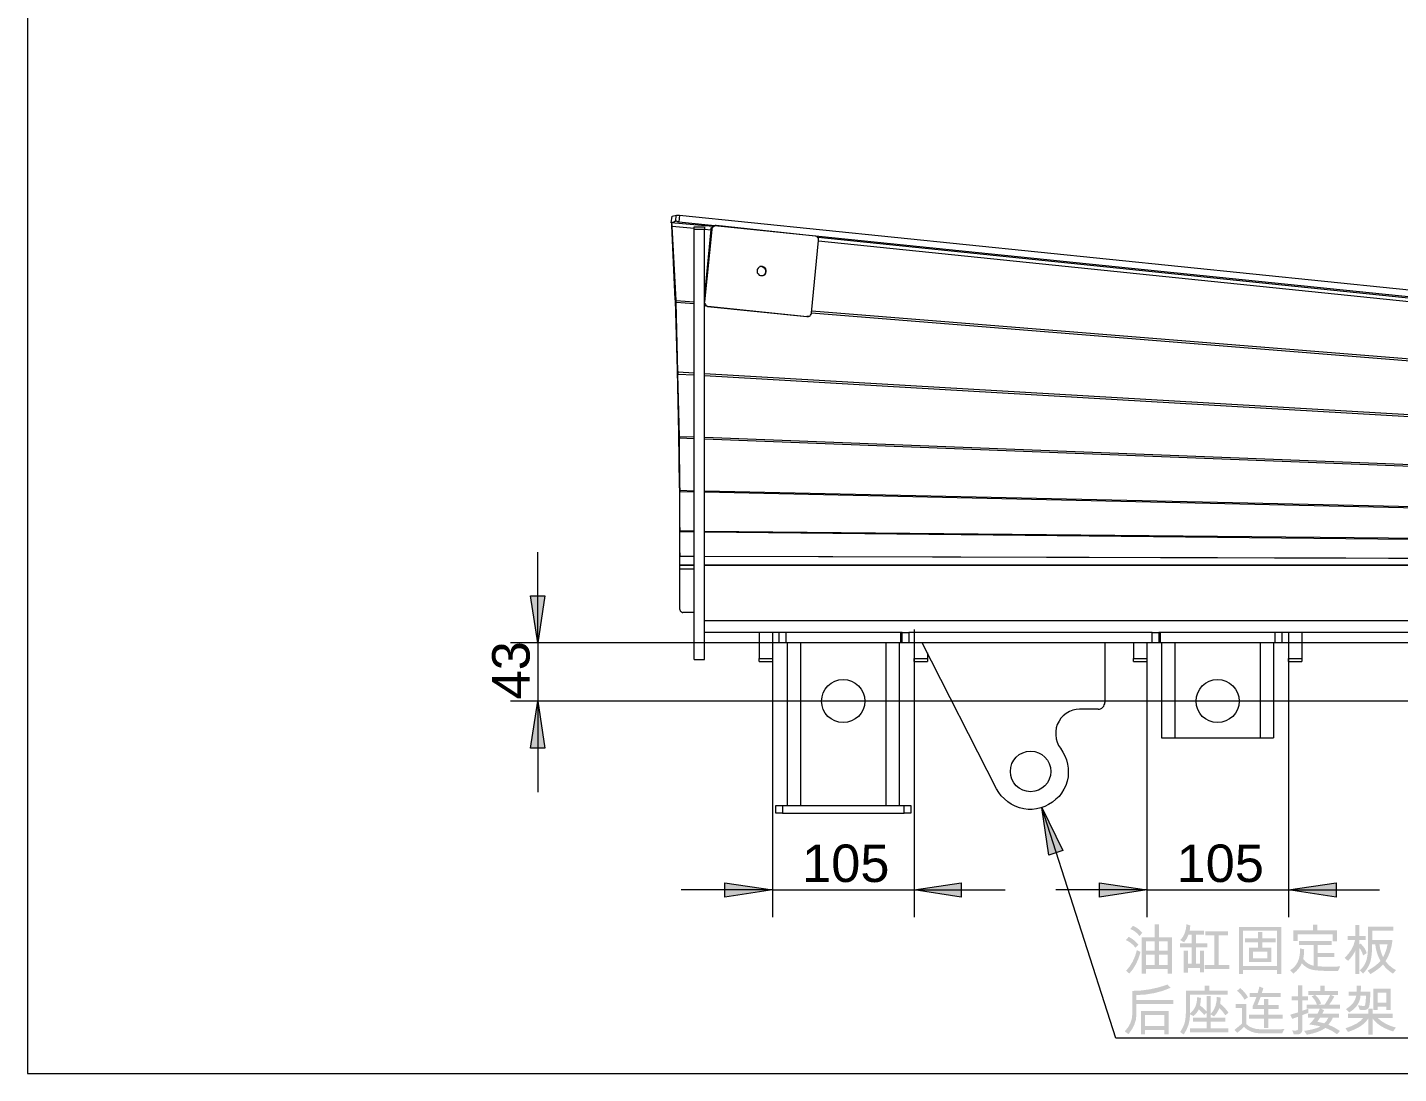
# Model space of a CAD drawing. Header units: millimetres. Extents: x 3 to 591, y 5 to 206.
# Drawn here: x 5 to 106.4, y 5.2 to 82.6 of the extents above; entities that cross this region are included whole.
import ezdxf

# ---------------------------------------------------------------- set-up
doc = ezdxf.new("R2010")
doc.units = ezdxf.units.MM

msp = doc.modelspace()

# ---------------------------------------------------------------- hatches: boundary and pattern name
h = msp.add_hatch(color=7)
h.paths.add_polyline_path([(80.01, 24.906111), (81.562222, 21.731111), (80.539167, 21.378333)])
h.paths.add_polyline_path([(145.979444, 46.390278), (148.2725, 49.071389), (148.978056, 48.26)])
h.paths.add_polyline_path([(22.225, 180.0225), (25.505833, 181.398333), (25.752778, 180.34)])
h = msp.add_hatch(color=7)
h.paths.add_polyline_path([(53.234167, 86.606944), (56.726667, 87.136111), (56.726667, 86.077778)])
h.paths.add_polyline_path([(141.746111, 86.606944), (138.253611, 86.077778), (138.253611, 87.136111)])
h.paths.add_polyline_path([(87.771111, 18.803056), (84.278611, 18.273889), (84.278611, 19.332222)])
h.paths.add_polyline_path([(98.248611, 18.803056), (101.776389, 19.332222), (101.776389, 18.273889)])
h = msp.add_hatch(color=7)
h.paths.add_polyline_path([(42.721389, 37.076944), (42.192222, 40.569444), (43.250556, 40.569444)])
h.paths.add_polyline_path([(42.721389, 32.773056), (43.250556, 29.280556), (42.192222, 29.280556)])
h = msp.add_hatch(color=7)
h.paths.add_polyline_path([(60.078056, 18.803056), (56.550278, 18.273889), (56.550278, 19.332222)])
h.paths.add_polyline_path([(70.555556, 18.803056), (74.048056, 19.332222), (74.048056, 18.273889)])
h = msp.add_hatch(color=7)
h.paths.add_polyline_path([(89.634371, 12.615317), (89.327344, 12.615317), (89.327344, 12.964237), (87.713937, 12.964237), (87.713937, 12.599332), (87.404705, 12.599332), (87.404705, 15.301389), (88.355, 15.301389), (88.355, 16.270426), (88.664783, 16.270426), (88.664783, 15.301389), (89.634371, 15.301389)])
h.paths.add_polyline_path([(89.327344, 14.314714), (89.327344, 15.004284), (88.664783, 15.004284), (88.664783, 14.314714)])
h.paths.add_polyline_path([(88.355, 14.314714), (88.355, 15.004284), (87.713937, 15.004284), (87.713937, 14.314714)])
h.paths.add_polyline_path([(89.327344, 13.261342), (89.327344, 14.017609), (88.664783, 14.017609), (88.664783, 13.261342)])
h.paths.add_polyline_path([(88.355, 13.261342), (88.355, 14.017609), (87.713937, 14.017609), (87.713937, 13.261342)])
h.paths.add_polyline_path([(87.440534, 15.634323), (87.238238, 15.390686), (87.078773, 15.573423), (86.910471, 15.721484), (86.733385, 15.834923), (86.547565, 15.91379), (86.750412, 16.153017), (86.930875, 16.065692), (87.106015, 15.950101), (87.275884, 15.806294)])
h.paths.add_polyline_path([(87.160516, 14.764506), (86.932313, 14.534649), (86.774399, 14.71748), (86.604134, 14.871579), (86.421569, 14.996946), (86.226758, 15.093581), (86.434566, 15.33336), (86.610162, 15.238275), (86.789686, 15.111771), (86.973138, 14.953848)])
h.paths.add_polyline_path([(87.311549, 14.2177), (87.161386, 13.739573), (86.973034, 13.313845), (86.746545, 12.940414), (86.48197, 12.619176), (86.242743, 12.821472), (86.50867, 13.146215), (86.730155, 13.508631), (86.907199, 13.90877), (87.0398, 14.346685)])
h = msp.add_hatch(color=7)
h.paths.add_polyline_path([(92.239428, 14.562761), (91.409849, 14.562761), (91.409849, 13.346229), (91.699237, 13.346229), (91.699237, 14.319124), (92.006815, 14.319124), (92.006815, 12.708473), (91.699237, 12.708473), (91.699237, 13.041407), (90.809025, 13.041407), (90.809025, 12.696346), (90.499242, 12.696346), (90.5031, 14.319124), (90.812883, 14.319124), (90.812883, 13.346229), (91.100618, 13.346229), (91.100618, 14.562761), (90.223083, 14.562761), (90.223083, 14.857661), (91.100618, 14.857661), (91.100618, 15.491559), (90.854224, 15.491559), (90.71835, 15.187701), (90.532866, 14.930973), (90.247888, 15.09744), (90.430012, 15.310329), (90.568006, 15.576859), (90.661971, 15.896926), (90.712011, 16.270426), (90.987067, 16.172861), (90.977335, 16.044591), (90.966259, 15.937561), (90.953736, 15.851718), (90.939663, 15.78701), (92.006815, 15.78701), (92.006815, 15.491559), (91.409849, 15.491559), (91.409849, 14.857661), (92.239428, 14.857661)])
h.paths.add_polyline_path([(93.867718, 12.959827), (92.044849, 12.959827), (92.044849, 13.255278), (92.7708, 13.255278), (92.7708, 15.441949), (92.096112, 15.441949), (92.096112, 15.739054), (93.78669, 15.739054), (93.78669, 15.441949), (93.092158, 15.441949), (93.092158, 13.255278), (93.867718, 13.255278)])
h = msp.add_hatch(color=7)
h.paths.add_polyline_path([(101.849895, 15.004284), (101.532395, 15.004284), (101.532395, 15.511402), (98.926249, 15.511402), (98.926249, 15.027987), (98.616466, 15.027987), (98.616466, 15.808507), (100.078841, 15.808507), (100.078841, 16.230738), (100.388072, 16.230738), (100.388072, 15.808507), (101.849895, 15.808507)])
h.paths.add_polyline_path([(102.07424, 13.142279), (101.923207, 12.817613), (101.713263, 12.811412), (101.469006, 12.809345), (100.990068, 12.814909), (100.588439, 12.831532), (100.264118, 12.85911), (100.017104, 12.89754), (99.812362, 12.960171), (99.614855, 13.060424), (99.424583, 13.198296), (99.241545, 13.37379), (99.140758, 13.181751), (99.003695, 12.990075), (98.830252, 12.798708), (98.620325, 12.6076), (98.36842, 12.862813), (98.549158, 12.985957), (98.704833, 13.131729), (98.835445, 13.300122), (98.940994, 13.49113), (99.021481, 13.704746), (99.076903, 13.940964), (99.107263, 14.199778), (99.11256, 14.481181), (99.415729, 14.412279), (99.395954, 14.047719), (99.34848, 13.695148), (99.50413, 13.515728), (99.683344, 13.372687), (99.886122, 13.266027), (100.112465, 13.195747), (100.112465, 14.733086), (99.043107, 14.733086), (99.043107, 15.027987), (101.443098, 15.027987), (101.443098, 14.733086), (100.420043, 14.733086), (100.420043, 14.132813), (101.643741, 14.132813), (101.643741, 13.835708), (100.420043, 13.835708), (100.420043, 13.149996), (100.907868, 13.134562)])
h = msp.add_hatch(color=7)
h.paths.add_polyline_path([(97.717971, 12.595474), (97.410393, 12.595474), (97.410393, 12.890925), (94.899056, 12.890925), (94.899056, 12.595474), (94.591478, 12.595474), (94.591478, 16.064271), (97.717971, 16.064271)])
h.paths.add_polyline_path([(97.410393, 13.16984), (97.410393, 15.7826), (94.899056, 15.7826), (94.899056, 13.16984)])
h.paths.add_polyline_path([(97.309521, 14.930973), (96.314026, 14.930973), (96.314026, 14.534649), (96.987611, 14.534649), (96.987611, 13.466945), (95.325697, 13.466945), (95.325697, 14.534649), (96.004243, 14.534649), (96.004243, 14.930973), (95.034104, 14.930973), (95.034104, 15.228078), (96.004243, 15.228078), (96.004243, 15.693855), (96.314026, 15.693855), (96.314026, 15.228078), (97.309521, 15.228078)])
h.paths.add_polyline_path([(96.678379, 13.746411), (96.678379, 14.237544), (95.634929, 14.237544), (95.634929, 13.746411)])
h = msp.add_hatch(color=7)
h.paths.add_polyline_path([(104.039888, 14.128955), (103.772548, 13.954219), (103.7125, 14.138601), (103.648112, 14.289909), (103.579382, 14.408145), (103.506311, 14.493308), (103.506311, 12.587757), (103.198733, 12.587757), (103.198733, 14.326841), (103.111616, 14.142347), (102.993337, 13.951808), (102.843949, 13.75517), (102.663503, 13.552383), (102.404983, 13.776177), (102.688377, 14.077545), (102.911826, 14.399532), (103.07533, 14.742087), (103.17889, 15.105157), (102.621611, 15.105157), (102.621611, 15.402262), (103.198733, 15.402262), (103.198733, 16.218612), (103.506311, 16.218612), (103.506311, 15.402262), (103.966576, 15.402262), (103.966576, 15.105157), (103.506311, 15.105157), (103.506311, 14.782696), (103.58734, 14.837817), (103.753239, 14.667914), (103.883894, 14.493101), (103.979409, 14.313431)])
h.paths.add_polyline_path([(106.203959, 12.878798), (105.985678, 12.611459), (105.764201, 12.762457), (105.567788, 12.924411), (105.396489, 13.097321), (105.250357, 13.281185), (105.077447, 13.114064), (104.864644, 12.941775), (104.611946, 12.764318), (104.319354, 12.581693), (104.109341, 12.839111), (104.39171, 13.002202), (104.643538, 13.174801), (104.864876, 13.356909), (105.055778, 13.548525), (104.914391, 13.836983), (104.80277, 14.140117), (104.720914, 14.457927), (104.668825, 14.790413), (104.442275, 14.790413), (104.434524, 14.408515), (104.411269, 14.069768), (104.372512, 13.774118), (104.318252, 13.521515), (104.237929, 13.291538), (104.120917, 13.064558), (103.96711, 12.840472), (103.776407, 12.619176), (103.52395, 12.851238), (103.652625, 12.971661), (103.769103, 13.111411), (103.873386, 13.270592), (103.965474, 13.449306), (104.040715, 13.669353), (104.094458, 13.953324), (104.126704, 14.30127), (104.137453, 14.713243), (104.137453, 16.095691), (106.001663, 16.095691), (106.001663, 15.796932), (104.446685, 15.796932), (104.446685, 15.093581), (105.948195, 15.093581), (105.879982, 14.656907), (105.771255, 14.250566), (105.622014, 13.874508), (105.432258, 13.528681), (105.61508, 13.317841), (105.804672, 13.139248), (106.000983, 12.9929)])
h.paths.add_polyline_path([(105.583291, 14.790413), (104.978607, 14.790413), (105.024401, 14.517553), (105.084923, 14.266138), (105.160224, 14.036118), (105.250357, 13.82744), (105.365397, 14.058442), (105.459198, 14.295904), (105.531812, 14.539877)])
h = msp.add_hatch(color=7)
h.paths.add_polyline_path([(89.728077, 10.367234), (87.002318, 10.367234), (87.002318, 9.551436), (86.965731, 9.200561), (86.85597, 8.847465), (86.673035, 8.492198), (86.416927, 8.134813), (86.144627, 8.342621), (86.385224, 8.641517), (86.557142, 8.944548), (86.660332, 9.251713), (86.69474, 9.563011), (86.69474, 11.33572), (87.344717, 11.364969), (87.998157, 11.452715), (88.655007, 11.598959), (89.315217, 11.803701), (89.529089, 11.563923), (88.946385, 11.338726), (88.331022, 11.174145), (87.683, 11.070232), (87.002318, 11.027039), (87.002318, 10.662686), (89.728077, 10.662686)])
h.paths.add_polyline_path([(89.386875, 8.118827), (89.079297, 8.118827), (89.079297, 8.439635), (87.644483, 8.439635), (87.644483, 8.118827), (87.335252, 8.118827), (87.335252, 9.860116), (89.386875, 9.860116)])
h.paths.add_polyline_path([(89.079297, 8.735086), (89.079297, 9.563011), (87.644483, 9.563011), (87.644483, 8.735086)])
h = msp.add_hatch(color=7)
h.dxf.hatch_style = 2
h.paths.add_polyline_path([(93.816455, 9.72562), (93.732843, 9.652653), (93.66556, 9.596636), (93.614607, 9.557568), (93.579984, 9.535451), (93.456184, 9.708773), (93.34117, 9.855018), (93.235044, 9.974184), (93.137909, 10.066271), (93.057096, 9.883552), (92.964345, 9.719901), (92.859709, 9.575371), (92.743239, 9.450012), (92.502909, 9.590572), (92.502909, 9.365125), (93.572267, 9.365125), (93.572267, 9.06802), (92.502909, 9.06802), (92.502909, 8.564761), (93.798265, 8.564761), (93.798265, 8.269309), (90.967223, 8.269309), (90.967223, 8.564761), (92.193126, 8.564761), (92.193126, 9.06802), (91.195427, 9.06802), (91.195427, 9.365125), (92.193126, 9.365125), (92.193126, 9.709635), (92.015084, 9.563011), (91.822434, 9.784324), (91.618209, 9.969257), (91.54308, 9.827336), (91.450846, 9.697508), (91.341559, 9.579668), (91.21527, 9.473715), (90.97494, 9.602699), (90.941971, 9.202517), (90.852984, 8.820524), (90.70798, 8.456722), (90.506959, 8.11111), (90.239068, 8.297421), (90.365262, 8.499571), (90.466031, 8.69092), (90.541375, 8.871417), (90.591295, 9.041011), (90.623937, 9.22), (90.647381, 9.429479), (90.661523, 9.669344), (90.66626, 9.939491), (90.66626, 11.359973), (92.052566, 11.359973), (92.052566, 11.7122), (92.393769, 11.7122), (92.393769, 11.359973), (93.758578, 11.359973), (93.758578, 11.064522), (90.97494, 11.064522), (90.97494, 9.672152), (91.103693, 9.791318), (91.213798, 9.919372), (91.305259, 10.056315), (91.378086, 10.202145), (91.432282, 10.356865), (91.467856, 10.520472), (91.484814, 10.692968), (91.483161, 10.874353), (91.778612, 10.820885), (91.761731, 10.553821), (91.711364, 10.260299), (91.956793, 10.066547), (92.193126, 9.826492), (92.193126, 10.967508), (92.502909, 10.967508), (92.502909, 9.636323), (92.706006, 9.898848), (92.84735, 10.195324), (92.926992, 10.525804), (92.944984, 10.890338), (93.24264, 10.844587), (93.228171, 10.631129), (93.201299, 10.387078), (93.353538, 10.266362), (93.50681, 10.11588), (93.661116, 9.935633)])
h = msp.add_hatch(color=7)
h.paths.add_polyline_path([(97.824907, 9.291813), (96.752242, 9.291813), (96.752242, 8.598385), (96.442459, 8.598385), (96.442459, 9.291813), (95.333414, 9.291813), (95.333414, 9.586714), (96.442459, 9.586714), (96.442459, 9.985242), (95.615636, 9.985242), (95.615636, 10.232738), (95.716087, 10.46765), (95.794161, 10.655589), (95.849808, 10.796502), (95.882976, 10.890338), (95.375306, 10.890338), (95.375306, 11.185238), (95.980541, 11.185238), (96.053232, 11.441553), (96.097398, 11.664795), (96.395055, 11.538016), (96.289772, 11.185238), (97.670567, 11.185238), (97.670567, 10.890338), (96.190554, 10.890338), (96.123581, 10.707283), (96.061569, 10.545001), (96.004519, 10.403391), (95.952429, 10.282347), (96.442459, 10.282347), (96.442459, 10.731588), (96.752242, 10.731588), (96.752242, 10.282347), (97.515675, 10.282347), (97.515675, 9.985242), (96.752242, 9.985242), (96.752242, 9.586714), (97.824907, 9.586714)])
h.paths.add_polyline_path([(95.260102, 10.860572), (95.008197, 10.68253), (94.880858, 10.88107), (94.745198, 11.057494), (94.601168, 11.2118), (94.448713, 11.343988), (94.680775, 11.541874), (94.849352, 11.396043), (95.002065, 11.233883), (95.138964, 11.055392)])
h.paths.add_polyline_path([(97.958301, 8.521215), (97.783015, 8.200407), (96.097398, 8.200407), (95.798984, 8.231826), (95.484447, 8.326084), (95.192923, 8.474637), (94.964651, 8.669491), (94.700481, 8.428404), (94.468557, 8.235685), (94.262403, 8.45562), (94.476343, 8.630812), (94.640261, 8.766161), (94.754156, 8.861719), (94.818028, 8.917538), (94.818028, 10.062412), (94.3517, 10.062412), (94.3517, 10.357313), (95.127259, 10.357313), (95.127259, 8.885568), (95.343164, 8.714829), (95.594001, 8.592872), (95.879772, 8.519699), (96.200476, 8.495307), (97.539378, 8.495307), (97.599021, 8.496875), (97.688688, 8.501646), (97.808431, 8.509725)])
h = msp.add_hatch(color=7)
h.paths.add_polyline_path([(99.721653, 9.705776), (99.279027, 9.551436), (99.279027, 8.471605), (99.260079, 8.339727), (99.203511, 8.236787), (99.120277, 8.167059), (99.022161, 8.13371), (98.958814, 8.127199), (98.874642, 8.122548), (98.769696, 8.119758), (98.644027, 8.118827), (98.535438, 8.41042), (98.749309, 8.402152), (98.845617, 8.409809), (98.914536, 8.432813), (98.955963, 8.471218), (98.969795, 8.525073), (98.969795, 9.424656), (98.535438, 9.27197), (98.376137, 9.575138), (98.969795, 9.749322), (98.969795, 10.642842), (98.48197, 10.642842), (98.48197, 10.933884), (98.969795, 10.933884), (98.969795, 11.738107), (99.279027, 11.738107), (99.279027, 10.933884), (99.705668, 10.933884), (99.705668, 10.642842), (99.279027, 10.642842), (99.279027, 9.872243), (99.721653, 10.012803)])
h.paths.add_polyline_path([(102.062113, 8.374591), (101.846037, 8.127096), (101.440894, 8.3954), (100.992756, 8.598385), (100.73601, 8.44047), (100.420456, 8.303278), (100.045992, 8.186859), (99.612512, 8.091267), (99.408012, 8.37845), (99.631463, 8.414392), (99.833843, 8.451942), (100.015164, 8.491108), (100.175441, 8.531894), (100.314685, 8.574309), (100.43291, 8.618358), (100.530129, 8.664047), (100.606354, 8.711384), (100.444796, 8.749116), (100.254403, 8.785453), (100.035071, 8.820447), (99.786696, 8.854149), (100.031436, 9.11825), (100.213337, 9.361267), (99.694092, 9.361267), (99.694092, 9.652308), (100.396341, 9.652308), (100.480194, 9.806924), (100.574383, 10.0343), (99.604795, 10.0343), (99.604795, 10.325893), (100.353897, 10.325893), (100.291885, 10.488054), (100.205069, 10.642153), (100.093448, 10.788191), (99.957022, 10.926167), (100.193493, 11.030898), (99.713385, 11.030898), (99.713385, 11.324144), (100.616275, 11.324144), (100.616275, 11.73039), (100.923854, 11.73039), (100.923854, 11.324144), (101.907222, 11.324144), (101.907222, 11.030898), (101.407821, 11.030898), (101.639882, 10.921757), (101.466249, 10.603361), (101.272773, 10.325893), (102.062113, 10.325893), (102.062113, 10.0343), (100.639978, 10.0343), (100.884166, 9.911931), (100.817607, 9.761862), (100.756835, 9.652308), (101.981085, 9.652308), (101.981085, 9.361267), (101.536254, 9.361267), (101.493767, 9.260506), (101.42415, 9.139334), (101.327352, 8.9978), (101.20332, 8.835958), (101.632303, 8.639175)])
h.paths.add_polyline_path([(101.330099, 11.030898), (100.237039, 11.030898), (100.385868, 10.881975), (100.506584, 10.726282), (100.599188, 10.563872), (100.66368, 10.394795), (100.481228, 10.329752), (100.935429, 10.325893), (101.142273, 10.646356)])
h.paths.add_polyline_path([(101.199461, 9.361267), (100.601944, 9.361267), (100.531474, 9.260515), (100.47227, 9.176609), (100.424435, 9.109654), (100.388072, 9.059752), (100.900151, 8.939036), (101.077505, 9.126587)])
h = msp.add_hatch(color=7)
h.paths.add_polyline_path([(104.30392, 11.274535), (104.301025, 11.037239), (104.294816, 10.825587), (104.285287, 10.639593), (104.272432, 10.479269), (104.256243, 10.344628), (104.236715, 10.235684), (104.21384, 10.152448), (104.187614, 10.094934), (104.122493, 10.016481), (104.039543, 9.960506), (103.938714, 9.92696), (103.819953, 9.915789), (103.784804, 9.917245), (103.723146, 9.921646), (103.634926, 9.929044), (103.520092, 9.939491), (103.397171, 10.276284), (103.563069, 10.250239), (103.693725, 10.231636), (103.78924, 10.220473), (103.849719, 10.216753), (103.898846, 10.244451), (103.93185, 10.327547), (103.944993, 10.409902), (103.959686, 10.546104), (103.976033, 10.736049), (103.994137, 10.979635), (103.579623, 10.979635), (103.556213, 10.792566), (103.509955, 10.615006), (103.440843, 10.446954), (103.348871, 10.288411), (103.234032, 10.139376), (103.096319, 9.999849), (102.935727, 9.869832), (102.752249, 9.749322), (102.51247, 9.989101), (102.810936, 10.210379), (103.036538, 10.449228), (103.189173, 10.705646), (103.268738, 10.979635), (102.714766, 10.979635), (102.714766, 11.274535), (103.288581, 11.274535), (103.308425, 11.734248), (103.613247, 11.734248), (103.611042, 11.540772), (103.597262, 11.274535)])
h.paths.add_polyline_path([(105.811494, 9.931774), (105.501711, 9.931774), (105.501711, 10.163285), (104.839701, 10.163285), (104.839701, 9.919648), (104.532123, 9.919648), (104.532123, 11.498328), (105.811494, 11.498328)])
h.paths.add_polyline_path([(105.501711, 10.46039), (105.501711, 11.201223), (104.839701, 11.201223), (104.839701, 10.46039)])
h.paths.add_polyline_path([(106.196242, 8.622087), (105.993946, 8.342621), (105.739, 8.426415), (105.502917, 8.520293), (105.285695, 8.624261), (105.087335, 8.738324), (104.907837, 8.862491), (104.7472, 8.996767), (104.605426, 9.141158), (104.482514, 9.295672), (104.482514, 8.11111), (104.149029, 8.11111), (104.149029, 9.287955), (104.037949, 9.132901), (103.90521, 8.986897), (103.750807, 8.849949), (103.574731, 8.722064), (103.376977, 8.603248), (103.157539, 8.493507), (102.916409, 8.392849), (102.653581, 8.30128), (102.470578, 8.576336), (102.90559, 8.727533), (103.272183, 8.905756), (103.570356, 9.110955), (103.800109, 9.343076), (102.649172, 9.343076), (102.649172, 9.640182), (104.153438, 9.640182), (104.153438, 10.02052), (104.486372, 10.02052), (104.486372, 9.640182), (105.948195, 9.640182), (105.948195, 9.343076), (104.84356, 9.343076), (105.119098, 9.110119), (105.436392, 8.912302), (105.79544, 8.749624)])

# ---------------------------------------------------------------- linework, layer by layer
at = {"color": 9, "lineweight": 0, "true_color": 0xc0c0c0}
for points in [[(4.974167, 204.822778), (4.974167, 5.221111)], [(4.974167, 5.221111), (291.994167, 5.221111)]]:
    msp.add_lwpolyline(points, dxfattribs=at)
at = {"color": 7, "lineweight": 0}
for points in [[(52.599167, 68.156667), (52.669722, 68.650556)], [(52.599167, 68.156667), (52.916667, 68.2625)], [(52.669722, 67.874444), (52.669722, 67.980278), (52.634444, 68.086111), (52.634444, 68.156667), (52.599167, 68.156667)], [(55.668333, 67.874444), (52.599167, 68.156667)], [(52.634444, 67.945), (52.634444, 68.121389)], [(52.669722, 68.650556), (52.987222, 68.721111)], [(52.916667, 68.2625), (52.987222, 68.721111)], [(53.163611, 68.227222), (53.128333, 68.227222), (53.057778, 68.227222), (53.0225, 68.2625), (52.987222, 68.2625), (52.951944, 68.2625), (52.916667, 68.2625)], [(52.987222, 68.721111), (53.0225, 68.721111), (53.057778, 68.721111), (53.093056, 68.721111), (53.128333, 68.721111), (53.163611, 68.721111), (53.198889, 68.721111)], [(53.198889, 68.721111), (53.163611, 68.227222)], [(53.163611, 68.227222), (132.644444, 60.078056)], [(53.198889, 68.721111), (132.715, 60.571944)], [(52.634444, 67.945), (52.669722, 67.874444)], [(52.881389, 62.476944), (52.634444, 67.945)], [(52.951944, 62.406389), (52.669722, 67.874444)], [(54.2925, 67.733333), (52.669722, 67.874444)], [(54.2925, 67.839167), (55.068611, 67.839167)], [(54.2925, 67.662778), (54.2925, 67.698056), (54.2925, 67.733333), (54.2925, 67.768611), (54.2925, 67.803889), (54.2925, 67.839167)], [(54.2925, 35.842222), (54.2925, 35.912778), (54.2925, 35.983333), (54.2925, 36.124444), (54.2925, 36.265556), (54.2925, 36.477222), (54.2925, 36.688889), (54.2925, 36.971111), (54.2925, 37.253333), (54.2925, 37.570833), (54.2925, 37.958889), (54.2925, 38.346944), (54.2925, 38.770278), (54.2925, 39.228889), (54.2925, 39.722778), (54.2925, 40.216667), (54.2925, 40.781111), (54.2925, 41.345556), (54.2925, 41.980556), (54.2925, 42.615556), (54.2925, 43.250556), (54.2925, 43.956111), (54.2925, 44.661667), (54.2925, 45.4025), (54.2925, 46.143333), (54.2925, 46.954722), (54.2925, 47.730833), (54.2925, 48.5775), (54.2925, 49.424167), (54.2925, 50.270833), (54.2925, 51.152778), (54.2925, 52.07), (54.2925, 52.951944), (54.2925, 53.904444), (54.2925, 54.821667), (54.2925, 55.774167), (54.2925, 56.726667), (54.2925, 57.714444), (54.2925, 58.702222), (54.2925, 59.69), (54.2925, 60.677778), (54.2925, 61.665556), (54.2925, 62.653333), (54.2925, 63.676389), (54.2925, 64.664167), (54.2925, 65.651944), (54.2925, 66.675), (54.2925, 67.662778)], [(55.068611, 67.662778), (54.2925, 67.662778)], [(55.068611, 67.839167), (55.068611, 67.803889), (55.068611, 67.768611), (55.068611, 67.733333), (55.068611, 67.698056), (55.068611, 67.662778)], [(55.597778, 67.662778), (55.068611, 62.300556)], [(55.527222, 67.662778), (55.068611, 62.794444)], [(55.068611, 35.842222), (55.068611, 35.912778), (55.068611, 35.983333), (55.068611, 36.124444), (55.068611, 36.265556), (55.068611, 36.477222), (55.068611, 36.688889), (55.068611, 36.971111), (55.068611, 37.253333), (55.068611, 37.570833), (55.068611, 37.958889), (55.068611, 38.346944), (55.068611, 38.770278), (55.068611, 39.228889), (55.068611, 39.722778), (55.068611, 40.216667), (55.068611, 40.781111), (55.068611, 41.345556), (55.068611, 41.980556), (55.068611, 42.615556), (55.068611, 43.250556), (55.068611, 43.956111), (55.068611, 44.661667), (55.068611, 45.4025), (55.068611, 46.143333), (55.068611, 46.954722), (55.068611, 47.730833), (55.068611, 48.5775), (55.068611, 49.424167), (55.068611, 50.270833), (55.068611, 51.152778), (55.068611, 52.07), (55.068611, 52.951944), (55.068611, 53.904444), (55.068611, 54.821667), (55.068611, 55.774167), (55.068611, 56.726667), (55.068611, 57.714444), (55.068611, 58.702222), (55.068611, 59.69), (55.068611, 60.677778), (55.068611, 61.665556), (55.068611, 62.653333), (55.068611, 63.676389), (55.068611, 64.664167), (55.068611, 65.651944), (55.068611, 66.675), (55.068611, 67.662778)], [(55.527222, 67.592222), (55.068611, 67.662778)], [(55.527222, 67.662778), (55.5625, 67.698056), (55.5625, 67.768611), (55.597778, 67.803889), (55.668333, 67.839167), (55.703611, 67.874444), (55.738889, 67.909722), (55.774167, 67.909722)], [(55.597778, 67.662778), (55.527222, 67.662778)], [(55.915278, 67.945), (55.844722, 67.945), (55.809444, 67.909722), (55.738889, 67.909722), (55.703611, 67.874444), (55.668333, 67.839167), (55.633056, 67.768611), (55.597778, 67.733333), (55.597778, 67.662778)], [(55.809444, 67.909722), (55.774167, 67.909722)], [(63.253056, 67.168889), (55.915278, 67.945)], [(63.5, 66.851389), (63.5, 66.921944), (63.5, 66.957222), (63.464722, 67.027778), (63.429444, 67.063056), (63.394167, 67.133611), (63.358889, 67.133611), (63.288333, 67.168889), (63.253056, 67.168889)], [(134.231944, 59.795833), (63.464722, 67.063056)], [(62.970833, 61.489167), (63.5, 66.851389)], [(130.951111, 59.866389), (63.5, 66.780833)], [(59.266667, 64.911111), (59.160833, 64.911111)], [(59.337222, 64.240833), (59.3725, 64.240833), (59.478333, 64.311389), (59.548889, 64.381944), (59.584167, 64.487778), (59.584167, 64.628889), (59.548889, 64.734722), (59.478333, 64.805278), (59.3725, 64.875833), (59.266667, 64.911111)], [(52.951944, 62.406389), (52.881389, 62.476944)], [(52.916667, 62.406389), (52.881389, 62.476944)], [(52.916667, 62.406389), (52.951944, 62.265278)], [(53.057778, 57.255833), (52.916667, 62.406389)], [(52.951944, 62.265278), (52.951944, 62.406389)], [(52.951944, 62.406389), (54.2925, 62.300556)], [(53.093056, 57.114722), (52.951944, 62.265278)], [(54.2925, 62.159444), (52.951944, 62.265278)], [(55.068611, 62.23), (55.068611, 62.194722), (55.103889, 62.124167), (55.139167, 62.088889), (55.174444, 62.018333), (55.209722, 62.018333), (55.280278, 61.983056), (55.315556, 61.983056)], [(55.280278, 61.947778), (55.209722, 61.983056), (55.174444, 61.983056), (55.139167, 62.018333), (55.068611, 62.053611), (55.068611, 62.088889)], [(55.315556, 61.983056), (55.280278, 61.947778)], [(55.280278, 61.947778), (62.618056, 61.206944)], [(55.315556, 61.983056), (62.653333, 61.206944)], [(62.618056, 61.206944), (62.653333, 61.206944)], [(62.723889, 61.206944), (62.653333, 61.206944), (62.618056, 61.206944)], [(62.653333, 61.206944), (62.723889, 61.206944), (62.759167, 61.242222), (62.829722, 61.242222), (62.865, 61.2775), (62.900278, 61.312778), (62.935556, 61.383333), (62.970833, 61.418611), (62.970833, 61.489167)], [(62.723889, 61.206944), (62.759167, 61.206944)], [(130.951111, 56.021111), (62.970833, 61.453889)], [(63.006111, 61.630278), (130.951111, 56.1975)], [(53.093056, 57.114722), (53.057778, 57.255833)], [(53.057778, 57.220556), (53.057778, 57.255833)], [(53.057778, 57.220556), (53.093056, 57.15)], [(53.057778, 57.220556), (53.093056, 56.938333)], [(53.163611, 52.599167), (53.057778, 57.220556)], [(53.093056, 56.938333), (53.093056, 57.114722)], [(53.093056, 57.114722), (54.2925, 57.044167)], [(53.198889, 52.352222), (53.093056, 56.938333)], [(54.2925, 56.867778), (53.093056, 56.938333)], [(55.068611, 57.008889), (130.951111, 52.599167)], [(130.951111, 52.422778), (55.068611, 56.8325)], [(53.198889, 52.352222), (53.163611, 52.599167)], [(53.163611, 52.563889), (53.163611, 52.458056)], [(53.198889, 48.683333), (53.163611, 52.528611)], [(53.163611, 52.458056), (53.198889, 52.211111)], [(53.198889, 52.211111), (53.198889, 52.352222)], [(53.198889, 52.352222), (54.2925, 52.316944)], [(53.234167, 48.365833), (53.198889, 52.211111)], [(54.2925, 52.175833), (53.198889, 52.211111)], [(55.068611, 52.281667), (130.951111, 49.353611)], [(130.951111, 49.2125), (55.068611, 52.140556)], [(53.234167, 48.365833), (53.198889, 48.683333)], [(53.198889, 48.612778), (53.234167, 48.506944)], [(53.234167, 45.755278), (53.234167, 48.5775)], [(53.234167, 48.506944), (53.234167, 48.26)], [(53.234167, 48.26), (53.234167, 48.365833)], [(53.234167, 48.365833), (54.2925, 48.330556)], [(53.234167, 45.367222), (53.234167, 48.26)], [(54.2925, 48.224722), (53.234167, 48.26)], [(55.068611, 48.330556), (130.951111, 46.637222)], [(130.951111, 46.531389), (55.068611, 48.224722)], [(53.234167, 45.367222), (53.234167, 45.755278)], [(53.234167, 45.614167), (53.234167, 45.508333)], [(53.234167, 43.956111), (53.234167, 45.614167)], [(53.234167, 45.508333), (53.234167, 45.296667)], [(53.234167, 45.296667), (53.234167, 45.367222)], [(53.234167, 45.367222), (54.2925, 45.367222)], [(53.234167, 43.4975), (53.234167, 45.296667)], [(54.2925, 45.261389), (53.234167, 45.296667)], [(55.068611, 45.331944), (130.951111, 44.591111)], [(130.951111, 44.485278), (55.068611, 45.261389)], [(42.721389, 37.076944), (42.721389, 43.779722)], [(53.234167, 43.4975), (53.234167, 43.956111)], [(53.234167, 43.744444), (53.234167, 43.673889)], [(53.234167, 43.673889), (53.234167, 43.462222)], [(53.234167, 43.462222), (53.234167, 43.4975)], [(53.234167, 43.4975), (54.2925, 43.4975)], [(53.234167, 42.827222), (53.234167, 43.462222)], [(54.2925, 43.462222), (53.234167, 43.462222)], [(54.2925, 42.827222), (53.234167, 42.827222)], [(53.234167, 42.545), (53.234167, 42.615556), (53.234167, 42.650833), (53.234167, 42.721389), (53.234167, 42.756667), (53.234167, 42.791944), (53.234167, 42.827222)], [(53.234167, 42.827222), (54.2925, 42.827222)], [(55.068611, 43.4975), (130.951111, 43.285833)], [(130.951111, 43.250556), (55.068611, 43.462222)], [(130.951111, 42.827222), (55.068611, 42.827222)], [(55.068611, 42.827222), (130.951111, 42.827222)], [(53.234167, 39.546389), (53.234167, 42.545)], [(53.234167, 42.545), (54.2925, 42.545)], [(53.234167, 39.546389), (53.234167, 39.511111), (53.269444, 39.475833), (53.269444, 39.440556), (53.304722, 39.405278), (53.34, 39.37), (53.375278, 39.37), (53.410556, 39.334722), (53.445833, 39.334722)], [(54.2925, 39.334722), (53.445833, 39.334722)], [(130.951111, 38.699722), (55.068611, 38.699722)], [(69.673611, 37.853056), (55.068611, 37.853056)], [(59.090278, 37.853056), (59.090278, 35.912778)], [(60.078056, 37.853056), (60.078056, 35.912778)], [(60.571944, 37.076944), (60.571944, 37.853056)], [(61.065833, 37.853056), (61.065833, 37.076944)], [(69.567778, 37.076944), (69.567778, 37.853056)], [(69.673611, 37.076944), (69.673611, 37.853056)], [(69.673611, 37.853056), (69.708889, 37.853056), (69.744167, 37.853056), (69.814722, 37.853056), (69.885278, 37.853056), (69.955833, 37.853056), (70.061667, 37.853056), (70.1675, 37.853056)], [(70.1675, 37.853056), (70.1675, 37.076944)], [(88.159167, 37.853056), (70.1675, 37.853056)], [(70.555556, 38.064722), (70.555556, 16.792222)], [(88.159167, 37.076944), (88.159167, 37.853056)], [(88.159167, 37.853056), (88.265, 37.853056), (88.370833, 37.853056), (88.441389, 37.853056), (88.511944, 37.853056), (88.5825, 37.853056), (88.617778, 37.853056), (88.653056, 37.853056)], [(88.653056, 37.853056), (88.653056, 37.076944)], [(130.951111, 37.853056), (88.653056, 37.853056)], [(88.758889, 37.853056), (88.758889, 37.076944)], [(97.260833, 37.076944), (97.260833, 37.853056)], [(97.754722, 37.853056), (97.754722, 37.076944)], [(98.248611, 37.853056), (98.248611, 35.912778)], [(99.236389, 37.853056), (99.236389, 35.912778)], [(117.580833, 37.076944), (40.710556, 37.076944)], [(42.721389, 37.076944), (42.721389, 32.773056)], [(61.065833, 37.076944), (60.96, 37.076944), (60.889444, 37.076944), (60.783611, 37.076944), (60.713056, 37.076944), (60.6425, 37.076944), (60.607222, 37.076944), (60.571944, 37.076944)], [(69.567778, 37.076944), (61.065833, 37.076944)], [(61.171667, 37.076944), (61.171667, 25.047222)], [(62.159444, 37.076944), (62.159444, 25.047222)], [(68.474167, 37.076944), (68.474167, 25.047222)], [(69.461944, 37.076944), (69.461944, 25.047222)], [(69.673611, 37.076944), (69.567778, 37.076944)], [(70.1675, 37.076944), (70.061667, 37.076944), (69.955833, 37.076944), (69.885278, 37.076944), (69.814722, 37.076944), (69.744167, 37.076944), (69.708889, 37.076944), (69.673611, 37.076944)], [(88.159167, 37.076944), (70.1675, 37.076944)], [(70.555556, 37.076944), (70.555556, 35.912778)], [(76.658611, 26.281944), (71.155278, 37.076944)], [(84.666667, 37.076944), (84.666667, 32.667222)], [(86.783333, 37.076944), (86.783333, 35.912778)], [(87.771111, 37.076944), (87.771111, 35.912778)], [(88.653056, 37.076944), (88.617778, 37.076944), (88.5825, 37.076944), (88.511944, 37.076944), (88.441389, 37.076944), (88.370833, 37.076944), (88.265, 37.076944), (88.159167, 37.076944)], [(88.758889, 37.076944), (88.653056, 37.076944)], [(97.260833, 37.076944), (88.758889, 37.076944)], [(88.864722, 37.076944), (88.864722, 30.056667)], [(89.8525, 37.076944), (89.8525, 30.056667)], [(96.167222, 37.076944), (96.167222, 30.056667)], [(97.155, 37.076944), (97.155, 30.056667)], [(97.754722, 37.076944), (97.719444, 37.076944), (97.684167, 37.076944), (97.613611, 37.076944), (97.543056, 37.076944), (97.4725, 37.076944), (97.366667, 37.076944), (97.260833, 37.076944)], [(54.2925, 35.842222), (55.068611, 35.842222)], [(59.090278, 35.912778), (60.078056, 35.912778)], [(59.090278, 35.701111), (59.090278, 35.736389), (59.090278, 35.806944), (59.090278, 35.912778)], [(59.090278, 35.701111), (60.078056, 35.701111)], [(60.078056, 35.912778), (60.078056, 16.792222)], [(60.078056, 35.912778), (60.078056, 35.806944), (60.078056, 35.736389), (60.078056, 35.701111)], [(70.555556, 35.912778), (71.543333, 35.912778)], [(70.555556, 35.701111), (70.555556, 35.736389), (70.555556, 35.806944), (70.555556, 35.912778)], [(70.555556, 35.701111), (71.543333, 35.701111)], [(71.543333, 36.336111), (71.543333, 35.912778)], [(71.543333, 35.912778), (71.543333, 35.806944), (71.543333, 35.736389), (71.543333, 35.701111)], [(86.783333, 35.912778), (87.771111, 35.912778)], [(86.783333, 35.701111), (86.783333, 35.736389), (86.783333, 35.806944), (86.783333, 35.912778)], [(86.783333, 35.701111), (87.771111, 35.701111)], [(87.771111, 35.912778), (87.771111, 16.792222)], [(87.771111, 35.912778), (87.771111, 35.806944), (87.771111, 35.736389), (87.771111, 35.701111)], [(98.248611, 35.912778), (98.248611, 16.792222)], [(98.248611, 35.912778), (99.236389, 35.912778)], [(98.248611, 35.701111), (98.248611, 35.736389), (98.248611, 35.806944), (98.248611, 35.912778)], [(98.248611, 35.701111), (99.236389, 35.701111)], [(99.236389, 35.912778), (99.236389, 35.806944), (99.236389, 35.736389), (99.236389, 35.701111)], [(120.720556, 32.773056), (40.710556, 32.773056)], [(42.721389, 32.773056), (42.721389, 26.035)], [(84.172778, 32.173333), (84.278611, 32.173333), (84.349167, 32.208611), (84.455, 32.243889), (84.525556, 32.314444), (84.596111, 32.385), (84.631389, 32.490833), (84.666667, 32.561389), (84.666667, 32.667222)], [(82.796944, 32.173333), (82.55, 32.138056), (82.303056, 32.102778), (82.056111, 31.996944), (81.809167, 31.855833), (81.5975, 31.679444), (81.421111, 31.503056), (81.28, 31.291389), (81.138889, 31.044444), (81.068333, 30.7975), (81.033056, 30.515278), (81.033056, 30.268333), (81.068333, 29.986111), (81.138889, 29.739167), (81.244722, 29.492222), (81.385833, 29.280556)], [(84.172778, 32.173333), (82.796944, 32.173333)], [(88.864722, 30.056667), (88.9, 30.056667), (88.935278, 30.056667), (89.041111, 30.056667), (89.146944, 30.056667), (89.323333, 30.056667), (89.464444, 30.056667), (89.676111, 30.056667), (89.8525, 30.056667)], [(89.8525, 30.056667), (96.167222, 30.056667)], [(96.167222, 30.056667), (96.343611, 30.056667), (96.555278, 30.056667), (96.731667, 30.056667), (96.872778, 30.056667), (96.978611, 30.056667), (97.084444, 30.056667), (97.155, 30.056667)], [(81.385833, 29.280556), (81.562222, 28.998333), (81.703333, 28.716111), (81.844444, 28.433889), (81.915, 28.116389), (81.950278, 27.798889), (81.950278, 27.481389), (81.950278, 27.163889), (81.879722, 26.846389), (81.773889, 26.528889), (81.632778, 26.246667), (81.456389, 25.964444), (81.28, 25.7175), (81.033056, 25.505833), (80.786111, 25.294167), (80.503889, 25.117778), (80.221667, 24.976667), (79.939444, 24.870833), (79.621944, 24.800278), (79.304444, 24.765), (78.986944, 24.765), (78.669444, 24.800278), (78.351944, 24.870833), (78.034444, 25.011944), (77.752222, 25.153056), (77.505278, 25.329444), (77.258333, 25.541111), (77.011389, 25.752778), (76.835, 25.999722), (76.658611, 26.281944)], [(60.325, 24.482778), (60.325, 25.047222)], [(60.325, 25.047222), (60.360278, 25.047222), (60.395556, 25.047222), (60.466111, 25.047222), (60.536667, 25.047222), (60.607222, 25.047222), (60.713056, 25.047222), (60.818889, 25.047222)], [(60.818889, 24.482778), (60.713056, 24.482778), (60.607222, 24.482778), (60.536667, 24.482778), (60.466111, 24.482778), (60.395556, 24.482778), (60.360278, 24.482778), (60.325, 24.482778)], [(60.818889, 25.047222), (60.818889, 24.482778)], [(60.818889, 25.047222), (69.814722, 25.047222)], [(60.818889, 24.482778), (69.814722, 24.482778)], [(69.814722, 24.482778), (69.814722, 25.047222)], [(69.814722, 25.047222), (69.920556, 25.047222), (69.991111, 25.047222), (70.096944, 25.047222), (70.1675, 25.047222), (70.238056, 25.047222), (70.273333, 25.047222), (70.308611, 25.047222)], [(70.308611, 24.482778), (70.273333, 24.482778), (70.238056, 24.482778), (70.1675, 24.482778), (70.096944, 24.482778), (69.991111, 24.482778), (69.920556, 24.482778), (69.814722, 24.482778)], [(70.308611, 25.047222), (70.308611, 24.482778)], [(85.478056, 7.831667), (80.01, 24.906111)], [(60.078056, 18.803056), (53.34, 18.803056)], [(60.078056, 18.803056), (70.555556, 18.803056)], [(70.555556, 18.803056), (77.293611, 18.803056)], [(87.771111, 18.803056), (81.033056, 18.803056)], [(87.771111, 18.803056), (98.248611, 18.803056)], [(98.248611, 18.803056), (104.986667, 18.803056)], [(146.614444, 7.831667), (85.478056, 7.831667)]]:
    msp.add_lwpolyline(points, dxfattribs=at)
for points in [[(59.337222, 64.911111), (59.196111, 64.911111), (59.090278, 64.875833), (59.019722, 64.805278), (58.949167, 64.699444), (58.949167, 64.593611), (58.949167, 64.4525), (59.019722, 64.381944), (59.090278, 64.276111), (59.196111, 64.240833), (59.301944, 64.240833), (59.407778, 64.240833), (59.513611, 64.311389), (59.584167, 64.417222), (59.619444, 64.523056), (59.619444, 64.628889), (59.584167, 64.734722), (59.513611, 64.840556), (59.443056, 64.875833)], [(42.721389, 37.076944), (42.192222, 40.569444), (43.250556, 40.569444)], [(42.721389, 32.773056), (43.250556, 29.280556), (42.192222, 29.280556)], [(80.01, 24.906111), (81.562222, 21.731111), (80.539167, 21.378333)], [(60.078056, 18.803056), (56.550278, 18.273889), (56.550278, 19.332222)], [(70.555556, 18.803056), (74.048056, 19.332222), (74.048056, 18.273889)], [(87.771111, 18.803056), (84.278611, 18.273889), (84.278611, 19.332222)], [(98.248611, 18.803056), (101.776389, 19.332222), (101.776389, 18.273889)]]:
    msp.add_lwpolyline(points, close=True, dxfattribs=at)
for centre, radius in [((65.316806, 32.773056), 1.596319), ((93.009861, 32.773056), 1.596319), ((79.180972, 27.569583), 1.499306)]:
    msp.add_circle(centre, radius, dxfattribs=at)

# ---------------------------------------------------------------- texts
at = {"color": 7, "insert": (42.158848, 32.895615), "char_height": 2.772729, "attachment_point": 7, "rotation": 90}
msp.add_mtext('{\\fArialUnicodeMS|b0|i0|c0;43}', dxfattribs=at)
at = {"color": 7, "char_height": 2.772729, "attachment_point": 1}
for insert in [(62.276427, 22.164741), (89.974947, 22.164741)]:
    msp.add_mtext('{\\fArialUnicodeMS|b0|i0|c0;105}', dxfattribs=dict(at, insert=insert))

doc.saveas('drawing.dxf')
